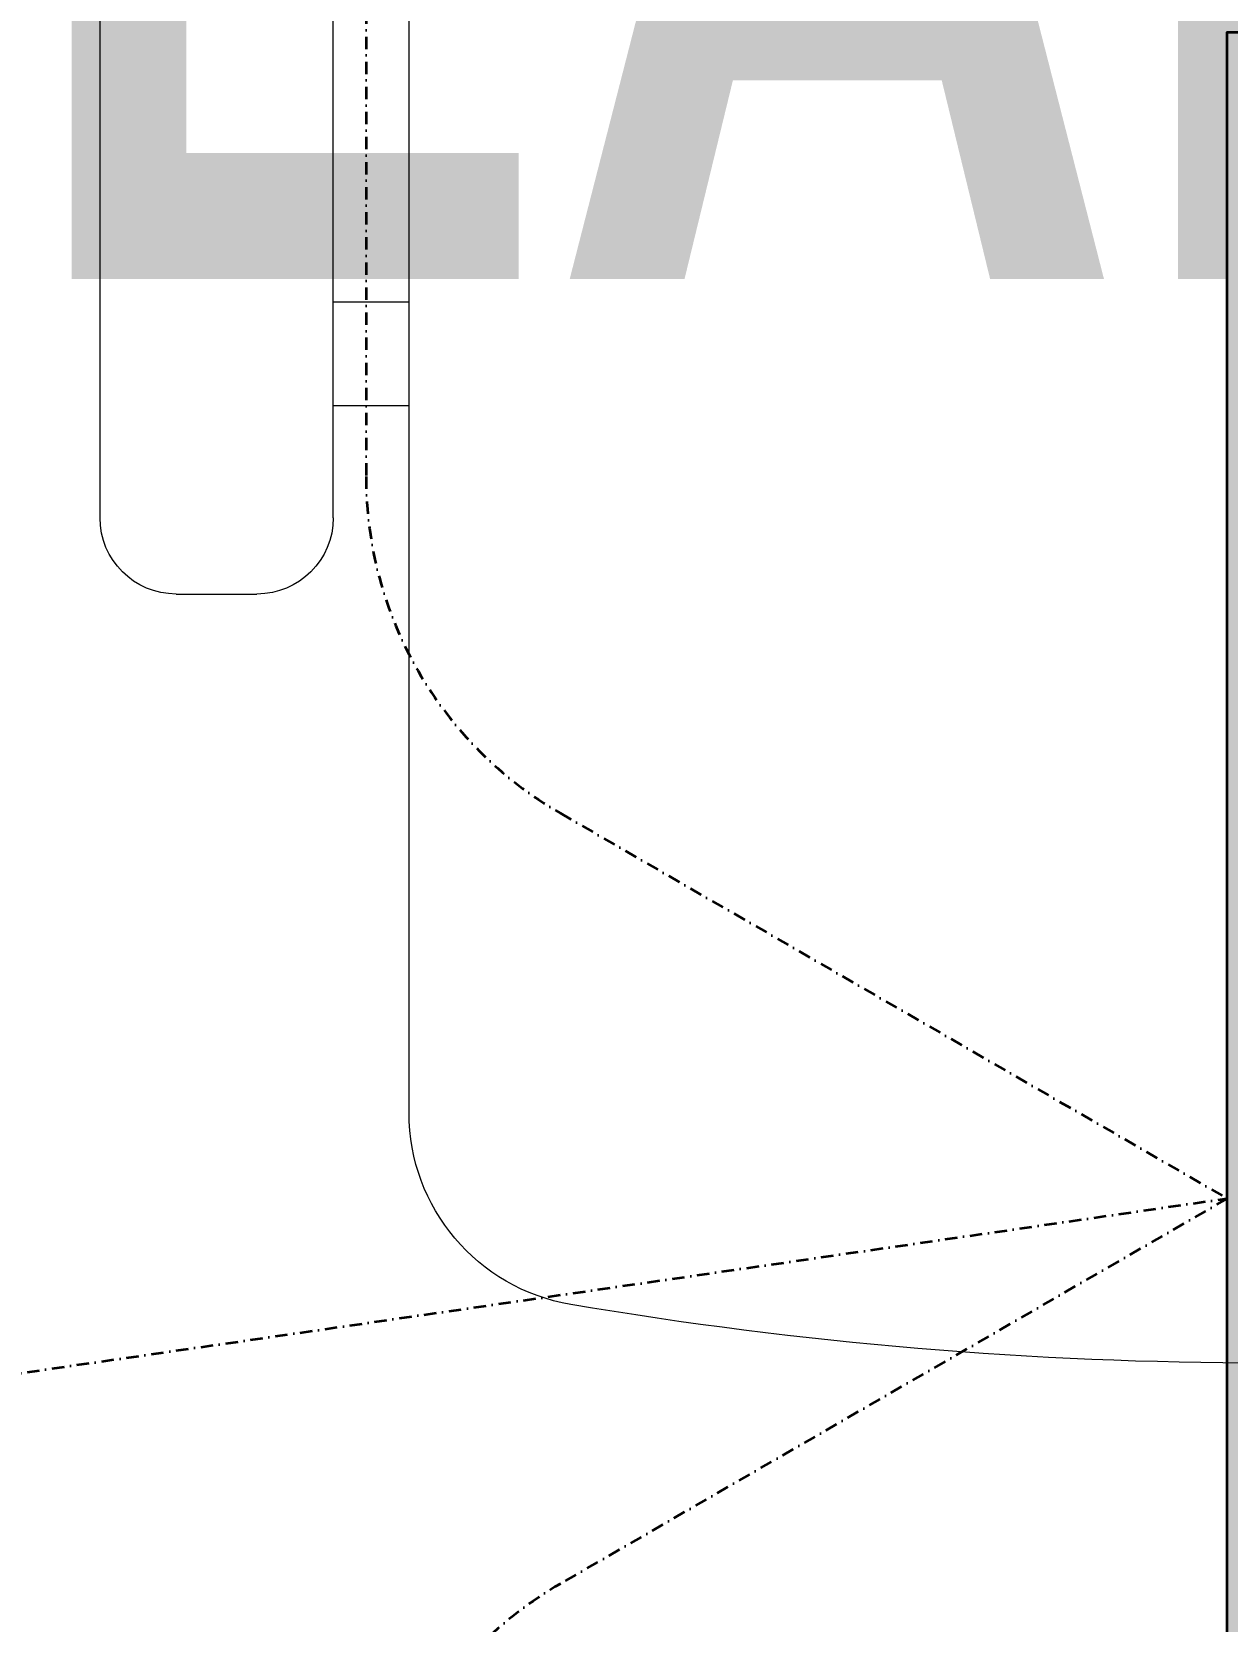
# Model space of a CAD drawing. Extents: x -12260 to 184725, y -29287 to 19916.
# Drawn here: x 45068.4 to 45376, y -6848.8 to -6440.1 of the extents above; entities that cross this region are included whole.
import ezdxf
from ezdxf.enums import TextEntityAlignment as Align

# ---------------------------------------------------------------- set-up
doc = ezdxf.new("R2010")
doc.units = 0
doc.header["$LTSCALE"] = 0.25
doc.linetypes.add('DASHDOT', pattern=[25.4, 12.7, -6.35, 0, -6.35])
for name, color, linetype, lineweight in [('01-First Floor-FUR$0$72_EGR_BASE_TEXT', 252, 'Continuous', 5), ('01-First Floor-FUR$0$LOADING', 253, 'Continuous', 5), ('E-LITE-CIRC-NUMB', 6, 'Continuous', 25), ('E-LITE-CLNG', 150, 'Continuous', 35), ('E-LITE-CLNG-CNDT', 6, 'DASHDOT', 35), ('E-LITE-CTRL', 6, 'Continuous', 25), ('E-LITE-IDEN', 6, 'Continuous', 25)]:
    doc.layers.add(name, color=color, linetype=linetype, lineweight=lineweight)
doc.styles.add('01-First Floor-FUR$0$X3G_ENTITY_9EC9', font='swisscl.ttf', dxfattribs={"height": 0.2})
doc.styles.add('DC_SIMPLEX', font='SIMPLEX.shx', dxfattribs={"width": 0.7})

# ---------------------------------------------------------------- blocks, each defined once
blk = doc.blocks.new('*U213')
h = blk.add_hatch(color=254)
h.dxf.hatch_style = 1
h.paths.add_polyline_path([(-300, 300), (-300, -300), (300, -300), (300, 300)])
edge = h.paths.add_edge_path(flags=16)
edge.add_arc((0, 0), 45, 0, 360)
blk.add_lwpolyline([(-300, 300), (-300, -300), (300, -300), (300, 300)], close=True)
at = {"layer": 'E-LITE-CIRC-NUMB', "style": 'DC_SIMPLEX', "width": 0.7, "flags": 8}
blk.add_attdef('CIRCUIT', text='', height=200, rotation=0, dxfattribs=at).set_placement((-473.9, 300), align=Align.RIGHT)
at = {"layer": 'E-LITE-CTRL', "style": 'DC_SIMPLEX', "width": 0.7, "flags": 8}
blk.add_attdef('CONTROL', (1118.9, -935), '', height=200, rotation=360, dxfattribs=at)
at = {"layer": 'E-LITE-IDEN', "style": 'DC_SIMPLEX', "width": 0.7, "flags": 8}
blk.add_attdef('TYPE', (497.92, 457.65), '', height=200, rotation=360, dxfattribs=at)
blk = doc.blocks.new('01-First Floor-FUR$0$GF21018-P')
at = {"color": 0}
for p, q in [((-0.2207, 0.47563), (-0.2207, 0.0675)), ((-0.2806, 0.34221), (-0.25983, 0.34221)), ((-0.30021, 0.32259), (-0.30021, 0.14)), ((-0.24021, 0.32259), (-0.24021, 0.14)), ((-0.24021, 0.29372), (-0.2207, 0.29372)), ((-0.24021, 0.26708), (-0.2207, 0.26708))]:
    blk.add_line(p, q, dxfattribs=at)
for centre, radius, start, end in [((-0.0001, -0.52948), 1.06948, 80.36712, 99.63288), ((-0.1707, 0.47563), 0.05, 99.6329, 180), ((-0.2806, 0.32259), 0.01962, 90, 180), ((-0.25983, 0.32259), 0.01962, 360, 90)]:
    blk.add_arc(centre, radius, start, end, dxfattribs=at)
blk = doc.blocks.new('01-First Floor-FUR')
at = {"layer": '01-First Floor-FUR$0$LOADING', "extrusion": (-2.24021e-05, 7.77426e-06, 1), "xscale": -1000, "yscale": 1000.000000000001, "zscale": 1000, "rotation": 180.0014107650308}
blk.add_blockref('01-First Floor-FUR$0$GF21018-P', (45386.13, -6242.44, -1.13), dxfattribs=at)
at = {"layer": '01-First Floor-FUR$0$72_EGR_BASE_TEXT', "insert": (47012.36, -6303.6, -0.07), "char_height": 200, "width": 4223.97, "attachment_point": 2, "style": '01-First Floor-FUR$0$X3G_ENTITY_9EC9'}
blk.add_mtext('{\\fSwis721 LtCn BT|b1|i0|c0|p34;EAR, NOSE, THROAT CONSULTATION / EXAMINATION ROOM}', dxfattribs=at)

msp = doc.modelspace()

# ---------------------------------------------------------------- linework, layer by layer
at = {"layer": 'E-LITE-CLNG-CNDT', "color": 1, "elevation": 0}
msp.add_lwpolyline([(45375.96, -3400.11), (45254.37, -3400.11, 0.414214), (45154.37, -3500.11), (45154.37, -6554.44, 0.267949), (45204.37, -6641.04), (45375.96, -6740.11)], format="xyb", dxfattribs=at)
at = {"layer": 'E-LITE-CLNG-CNDT', "color": 1}
for points in [[(44075.97, -6819.99), (44816.71, -6819.99, 0.03594), (44831.03, -6818.96), (45375.96, -6740.11)], [(45375.96, -6740.11), (45204.37, -6839.18, 0.267949), (45154.37, -6925.78), (45154.37, -11835.94, 0.414214), (45254.37, -11935.94), (45376.14, -11935.94)]]:
    msp.add_lwpolyline(points, format="xyb", dxfattribs=at)

# ---------------------------------------------------------------- block references
at = {"layer": 'E-LITE-CLNG', "xscale": -1}
msp.add_blockref('*U213', (45675.96, -6740.11), dxfattribs=at)
at = {"layer": 'E-LITE-CLNG-CNDT'}
msp.add_blockref('01-First Floor-FUR', (0, 0), dxfattribs=at)

doc.saveas('drawing.dxf')
